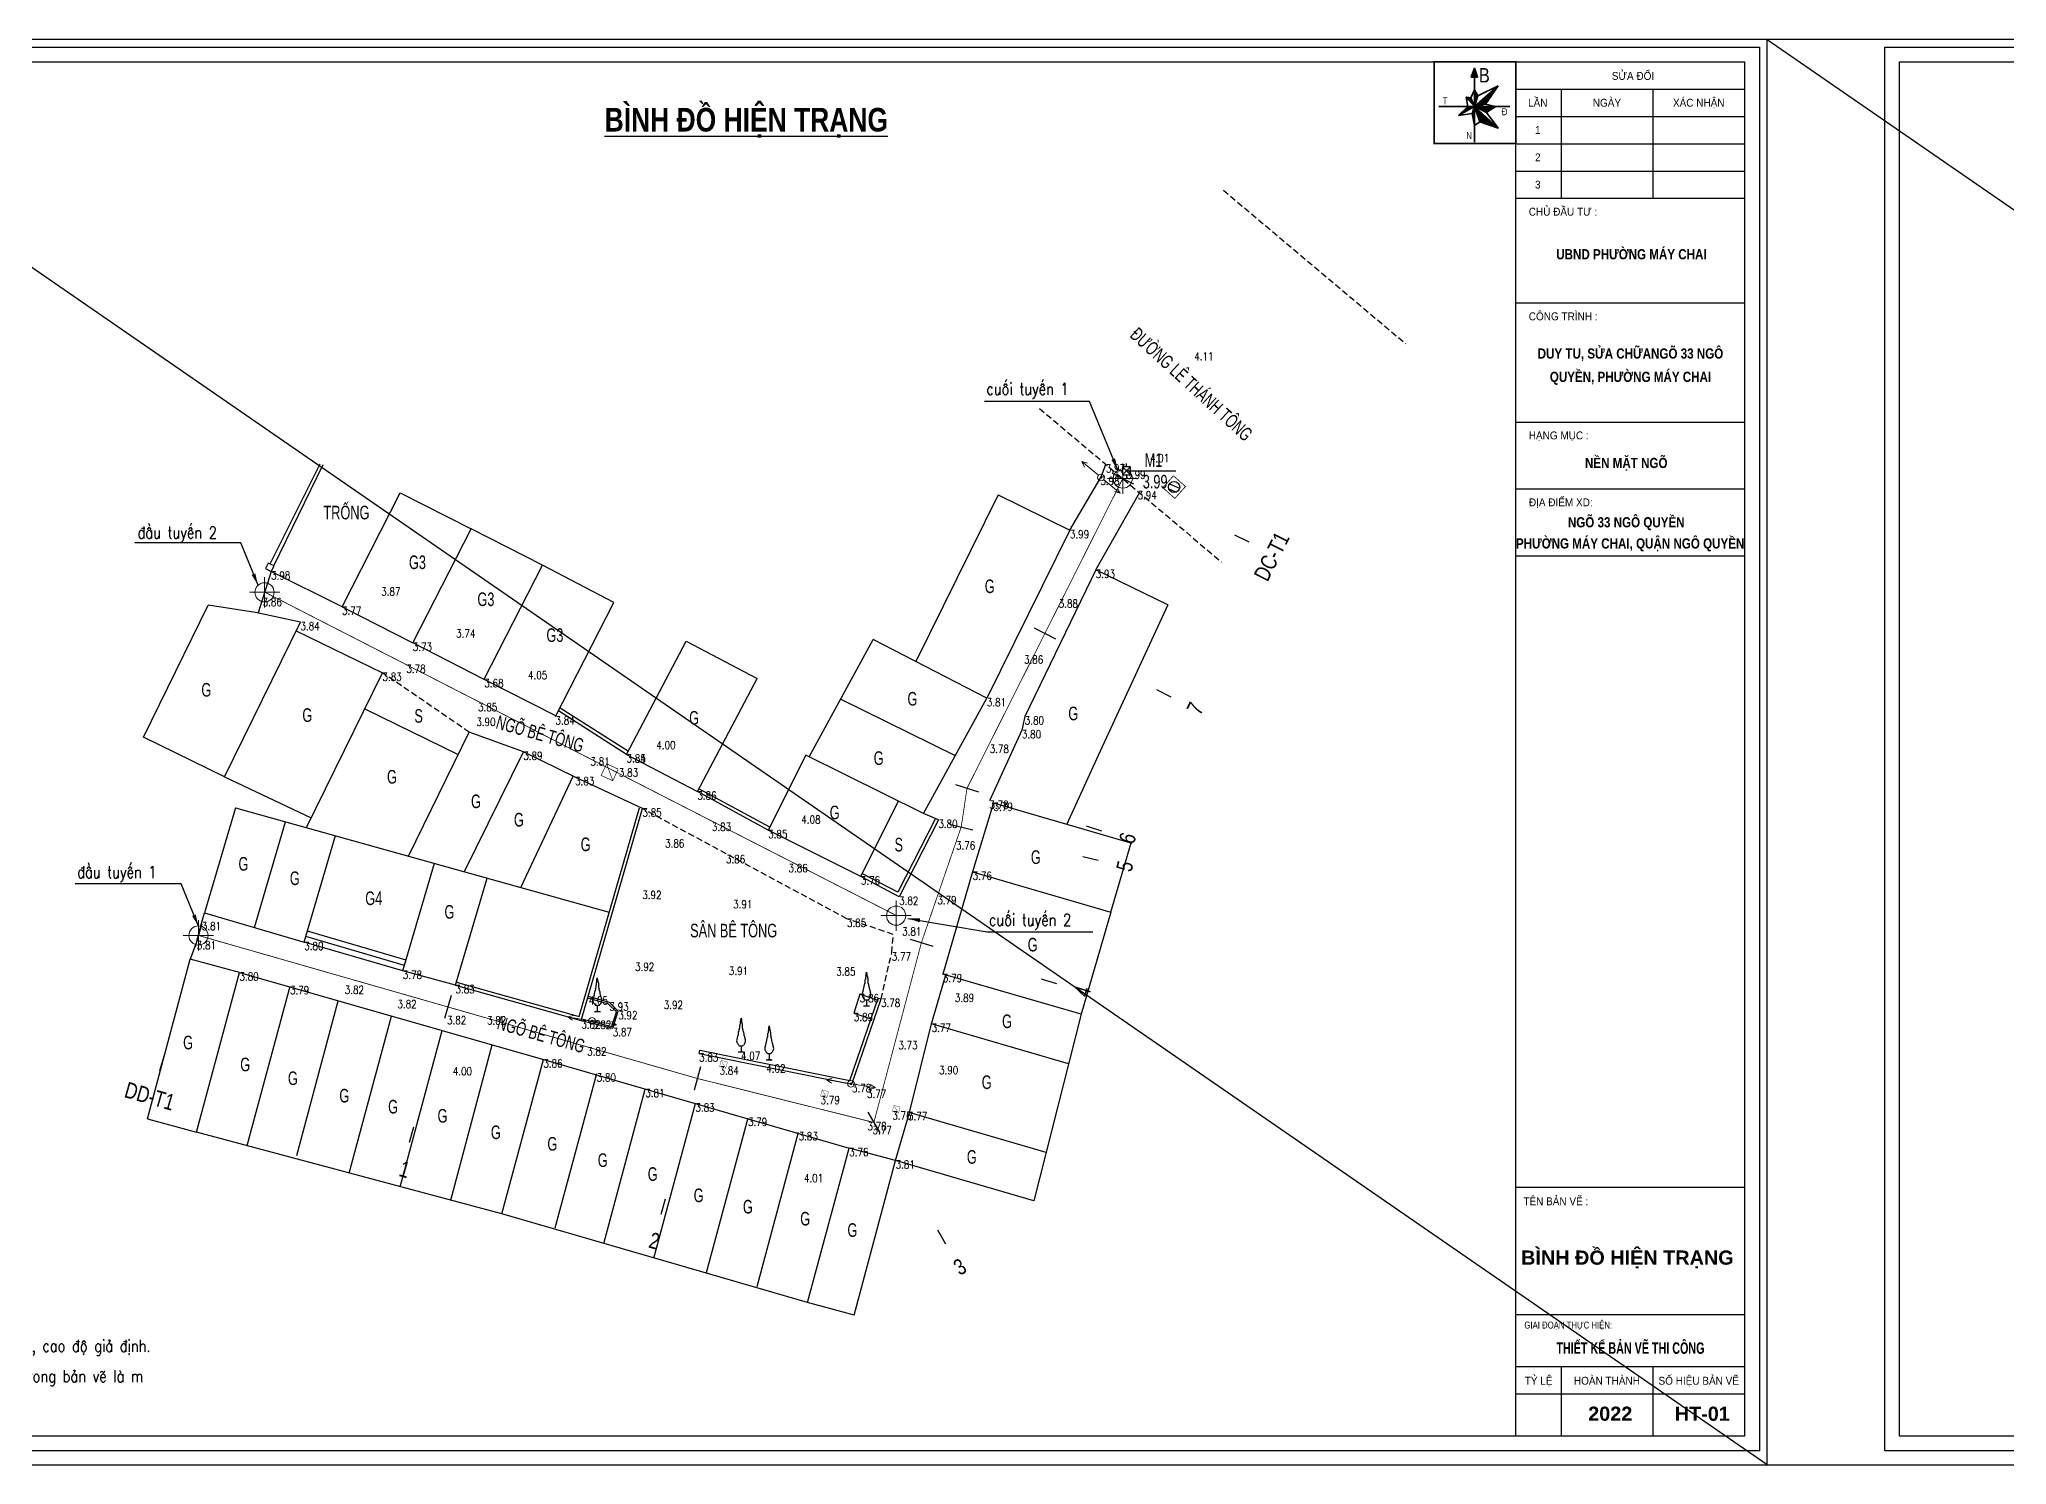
# Model space of a CAD drawing. Header units: millimetres. Extents: x 1823 to 2398, y 1966 to 2177.
# Drawn here: x 1946.1 to 2069, y 1966.5 to 2055.6 of the extents above; entities that cross this region are included whole.
import ezdxf
from ezdxf.enums import TextEntityAlignment as Align

# ---------------------------------------------------------------- set-up
doc = ezdxf.new("R2010")
doc.units = ezdxf.units.MM
doc.linetypes.add('ACAD_ISO10W100', pattern=[18, 12, -3, 0, -3])
doc.linetypes.add('DASHED', pattern=[19.05, 12.7, -6.35])
for name, color, linetype in [('BT7-THAY', 7, 'Continuous'), ('CAY', 3, 'Continuous'), ('chu', 6, 'Continuous'), ('coc', 1, 'Continuous'), ('Coc tren tuyen', 3, 'Continuous'), ('ENTTNTHIETKE1', 2, 'Continuous'), ('GA', 7, 'Continuous'), ('GHICHU', 7, 'Continuous'), ('KHUNGTEN', 5, 'Continuous'), ('NOI', 2, 'Continuous'), ('T.bao', 6, 'Continuous'), ('thep', 2, 'Continuous'), ('Tuyen', 7, 'Continuous'), ('TXT', 5, 'Continuous')]:
    doc.layers.add(name, color=color, linetype=linetype)
for name, color, linetype, lineweight in [('COT Ha The', 1, 'Continuous', 13), ('Khung', 1, 'Continuous', 35), ('Khungbo', 32, 'Continuous', 25), ('LC Dim', 8, 'Continuous', 18), ('LC Khac', 4, 'Continuous', 9), ('LC Net dam 1', 30, 'Continuous', 30), ('LC Text1', 3, 'Continuous', 20), ('LC Text2', 7, 'Continuous', 25)]:
    doc.layers.add(name, color=color, linetype=linetype, lineweight=lineweight)
doc.layers.add('KCS_Plotter', color=11, linetype='Continuous', plot=False)
doc.styles.add('LC 1', font='')
doc.styles.add('LC 3', font='vnsimli.shx', dxfattribs={"width": 0.75})
doc.styles.add('LC3', font='', dxfattribs={"width": 0.8})
doc.styles.get("Standard").update_dxf_attribs({"font": 'RomanS'})
doc.styles.add('style1', font='')
doc.styles.add('T2', font='', dxfattribs={"width": 0.8})
doc.styles.add('Ten duong', font='', dxfattribs={"width": 0.85})
doc.styles.add('THANG2', font='')
doc.styles.add('VnAvantH-B', font='')
doc.styles.get('LC 1').set_extended_font_data('.VnAvantH', bold=True)
doc.styles.get('LC3').set_extended_font_data('.VnArialH', bold=True)
doc.styles.get('style1').set_extended_font_data('.VnAvantH')
doc.styles.get('T2').set_extended_font_data('.VnArialH')
doc.styles.get('Ten duong').set_extended_font_data('.VnBlackH')
doc.styles.get('THANG2').set_extended_font_data('.VnHelvetInsH', bold=True)
doc.styles.get('VnAvantH-B').set_extended_font_data('.VnAvantH', bold=True)
doc.dimstyles.new('ISO-25', dxfattribs={"dimtxt": 2.5, "dimasz": 2.5, "dimexe": 1.25, "dimexo": 0.625, "dimtad": 1, "dimtxsty": 'Standard', "dimcen": 2.5, "dimadec": 0, "dimazin": 2, "dimtfac": 0, "dimtdec": 0, "dimtofl": 0, "dimtmove": 0, "dimatfit": 0, "dimfxl": 1, "dimtzin": 0, "dimarcsym": 0})
pattern_1 = [(45, (1975.752326, 2010.0109746), (-0.001590994, 0.001590994), [])]

# ---------------------------------------------------------------- blocks, each defined once
blk = doc.blocks.new('COTHATHE')
at = {"layer": 'COT Ha The', "linetype": 'Continuous'}
for p, q in [((-2.59, 0), (-2.01, 0.25)), ((-2.59, 0), (-2.01, -0.25)), ((2.59, 0), (2.01, 0.25)), ((2.59, 0), (2.01, -0.25))]:
    blk.add_line(p, q, dxfattribs=at)
at = {"layer": 'COT Ha The'}
for p, q in [((-2.59, 0), (-0.35, 0)), ((-2.59, 0), (-0.35, 0)), ((2.59, 0), (0.35, 0))]:
    blk.add_line(p, q, dxfattribs=at)
blk.add_circle((0, 0), 0.348, dxfattribs=at)
at = {"layer": 'COT Ha The', "linetype": 'Continuous'}
for start, end in [(0, 180), (180, 0)]:
    blk.add_arc((0, 0), 0.075, start, end, dxfattribs=at)
blk = doc.blocks.new('cay')
at = {"layer": 'CAY', "color": 3, "extrusion": (-0.000518657, 0.000768986, 1)}
for p, q in [((-0.2, 0, 0), (0.2, 0, 0)), ((-0.02, 0.76, 0), (-0.02, 0, 0)), ((-0.38, -0.01, 0), (0.36, -0.01, 0))]:
    blk.add_line(p, q, dxfattribs=at)
blk.add_lwpolyline([(-0.06, 3.91), (-0.02, 4.2), (0.02, 3.91, 0.060426), (0.05, 3.76, -0.106971), (0.13, 3.29, 0.106991), (0.2, 2.82)], format="xyb", dxfattribs=at)
for centre, radius, start, end in [((2.45, 1.79), 2.88, 159.0493, 175.3553), ((-1.29, 3.22), 1.12, 339.0493, 3.4768), ((0.96, 3.36), 1.12, 159.0538, 183.4768), ((-0.67, 3.98), 0.619, 339.0538, 352.8855), ((-2.49, 1.79), 2.88, 4.6759, 20.9819), ((-0.04, 1.39), 0.539, 154.1495, 205.8817), ((-1.53, 2.12), 1.12, 334.1495, 355.3553), ((0.91, 1.85), 1.59, 205.8817, 218.192), ((-0.1, 1.06), 0.312, 218.192, 284.9931), ((0.06, 1.06), 0.312, 255.038, 321.8392), ((-0.94, 1.85), 1.59, 321.8392, 334.1495), ((1.5, 2.12), 1.12, 184.6759, 205.8817), ((0, 1.39), 0.539, 334.1495, 25.8817)]:
    blk.add_arc(centre, radius, start, end, dxfattribs=at)
blk = doc.blocks.new('bu lon')
at = {"layer": 'LC Khac', "color": 9}
for p, q in [((0.79, 0), (-0.79, 0)), ((0, -0.79), (0, 0.79))]:
    blk.add_line(p, q, dxfattribs=at)
at = {"layer": 'LC Khac', "color": 7}
blk.add_circle((0, 0), 0.5, dxfattribs=at)
blk = doc.blocks.new('khung vpn')
at = {"layer": 'Defpoints'}
for p, q in [((52556.46, -4195.446), (52498.758, -4195.446)), ((52498.758, -4195.446), (52498.758, -4235.276)), ((52556.46, -4235.276), (52556.46, -4195.446)), ((52498.758, -4235.276), (52556.46, -4235.276))]:
    blk.add_line(p, q, dxfattribs=at)
at = {"layer": 'KHUNGTEN'}
blk.add_lwpolyline([(52556.243, -4234.885), (52502.048, -4234.885), (52502.048, -4195.662), (52556.243, -4195.662)], close=True, dxfattribs=at)
at = {"layer": 'T.bao'}
for p, q in [((52549.443, -4196.835), (52555.832, -4196.835)), ((52550.703, -4196.835), (52550.703, -4199.885)), ((52553.267, -4196.835), (52553.267, -4199.885)), ((52549.443, -4197.598), (52555.832, -4197.598)), ((52549.443, -4198.36), (52555.832, -4198.36)), ((52549.443, -4199.123), (52555.832, -4199.123)), ((52549.443, -4227.516), (52555.832, -4227.516)), ((52549.443, -4232.534), (52555.832, -4232.534)), ((52550.703, -4232.534), (52550.703, -4234.474)), ((52553.267, -4232.534), (52553.267, -4234.474)), ((52549.443, -4233.296), (52555.832, -4233.296))]:
    blk.add_line(p, q, dxfattribs=at)
at = {"layer": 'thep'}
for p, q in [((52549.443, -4199.885), (52555.832, -4199.885)), ((52549.443, -4202.81), (52555.832, -4202.81)), ((52549.443, -4206.138), (52555.832, -4206.138)), ((52549.443, -4208.009), (52555.832, -4208.009)), ((52549.443, -4209.881), (52555.832, -4209.881)), ((52549.443, -4231.083), (52555.832, -4231.083))]:
    blk.add_line(p, q, dxfattribs=at)
for points in [[(52555.832, -4234.474), (52502.459, -4234.474), (52502.459, -4196.073), (52555.832, -4196.073)], [(52555.832, -4196.073), (52555.832, -4234.474), (52549.443, -4234.474), (52549.443, -4196.073)]]:
    blk.add_lwpolyline(points, close=True, dxfattribs=at)
at = {"layer": 'TXT', "linetype": 'Continuous'}
blk.add_line((52555.832, -4196.073), (52555.832, -4234.474), dxfattribs=at)
at = {"layer": 'BT7-THAY', "linetype": 'ByBlock', "style": 'VnAvantH-B'}
for s, height, width, p in [('ubnd ph\xadêng m¸y chai', 0.28512, 0.85, (52552.67, -4201.592)), ('nÒn mÆt ngâ', 0.28512, 0.85, (52552.525, -4207.424)), ('ngâ 33 ng« quyÒn', 0.28512, 0.85, (52552.525, -4209.082)), ('ph\xadêng m¸y chai, quËn ng« quyÒn', 0.28512, 0.85, (52552.634, -4209.673)), ('thiÕt kÕ b¶n vÏ thi c«ng', 0.32076, 0.7, (52552.643, -4232.177))]:
    blk.add_text(s, height=height, dxfattribs=dict(at, width=width)).set_placement(p, align=Align.CENTER)
at = {"layer": 'BT7-THAY', "insert": (52552.643, -4204.081), "char_height": 0.28512, "width": 6.31626, "attachment_point": 2, "line_spacing_factor": 1.372151, "style": 'VnAvantH-B'}
blk.add_mtext('{\\W0.85;duy tu, söa ch÷angâ 33 ng« quyÒn, ph\xadêng m¸y chai}', dxfattribs=at)
at = {"layer": 'TXT', "linetype": 'Continuous', "style": 'T2'}
for s, height, width, p in [('söa ®æi', 0.2218, 0.9, (52552.713, -4196.577)), ('lÇn', 0.2218, 0.9, (52550.054, -4197.326)), ('ngµy', 0.2218, 0.9, (52551.985, -4197.326)), ('x¸c nhËn', 0.2218, 0.9, (52554.55, -4197.326)), ('1', 0.222, 0.9, (52550.054, -4198.089)), ('2', 0.222, 0.9, (52550.054, -4198.851)), ('3', 0.222, 0.9, (52550.054, -4199.614)), ('giai ®o¹n thùc hiÖn:', 0.19408, 0.8, (52550.904, -4231.471)), ('tû lÖ', 0.2218, 0.9, (52550.076, -4233.041)), ('hoµn thµnh', 0.2218, 0.9, (52551.985, -4233.041)), ('sè hiÖu b¶n vÏ', 0.22181, 0.9, (52554.55, -4233.041))]:
    blk.add_text(s, height=height, dxfattribs=dict(at, width=width)).set_placement(p, align=Align.CENTER)
at = {"layer": 'TXT', "linetype": 'Continuous', "style": 'T2', "width": 0.9}
for s, height, p in [('chñ ®Çu t\xad :', 0.22181, (52549.802, -4200.371)), ('c«ng tr×nh :', 0.22181, (52549.802, -4203.296)), ('h¹ng môc :', 0.2218, (52549.802, -4206.623)), ('®Þa ®iÓm xd:', 0.22181, (52549.806, -4208.494)), ('tªn b¶n vÏ :', 0.22181, (52549.651, -4228.026))]:
    blk.add_text(s, height=height, dxfattribs=at).set_placement(p)
blk = doc.blocks.new('TIEUDE1')
at = {"layer": 'LC Text2', "color": 7, "style": 'LC 1'}
blk.add_attdef('TIªU§Ò', text='', height=5, dxfattribs=at).set_placement((0, 0), align=Align.BOTTOM_CENTER)
blk.add_attdef('TL', text='', height=3, dxfattribs=at).set_placement((0, -2), align=Align.TOP_CENTER)
blk = doc.blocks.new('COCTRENTUYEN')
at = {"layer": 'Coc tren tuyen'}
for p, q in [((64.73, 25.05), (65.62, 24.6)), ((59.86, 15.37), (60.76, 14.92)), ((55.47, 6.85), (56.42, 6.55)), ((55.25, 4.94), (56.22, 4.7)), ((52.65, -2.72), (53.61, -3.01)), ((-2.15, -7.51), (-2.43, -8.47)), ((13.43, -11.98), (13.16, -12.94)), ((29.15, -16.49), (28.89, -17.45)), ((46.17, -18.41), (46.68, -19.27))]:
    blk.add_line(p, q, dxfattribs=at)
for points in [[(57.08, 28.89), (58.42, 28.22)], [(52.21, 19.22), (53.55, 18.54)], [(47.3, 9.43), (48.73, 8.98)], [(46.93, 6.96), (48.39, 6.61)], [(0.21, 0.72), (-0.21, -0.72)], [(44.46, -0.23), (45.89, -0.67)], [(15.79, -3.75), (15.38, -5.19)], [(31.37, -8.22), (30.98, -9.67)], [(41.82, -11.04), (42.58, -12.33)]]:
    blk.add_lwpolyline(points, dxfattribs=at)
at = {"layer": 'Tuyen', "color": 1, "linetype": 'ACAD_ISO10W100', "lineweight": 25, "ltscale": 0.1, "const_width": 0.05}
blk.add_lwpolyline([(0, 0), (31.17, -8.94), (42.2, -11.69), (45.17, -0.45), (47.66, 6.79), (48.02, 9.2), (57.75, 28.56)], dxfattribs=at)
at = {"layer": 'Tuyen', "color": 1, "linetype": 'ACAD_ISO10W100', "lineweight": 25, "ltscale": 0.1, "const_width": 0.05, "elevation": -0.01}
blk.add_lwpolyline([(4.14, 21.46), (43.61, 1.24)], dxfattribs=at)
at = {"layer": 'Coc tren tuyen', "char_height": 1, "attachment_point": 1}
for s, insert, width, rotation in [('\\Fviet buddy.shx;\\W0.8000000000;\\T1.0000000000;\\o\\lDC-T1', (65.9, 22.51), 4.1143, 63.3054), ('\\Fviet buddy.shx;\\W0.8000000000;\\T1.0000000000;\\o\\l7', (61.7, 14.15), 1.181, 63.3054), ('\\Fviet buddy.shx;\\W0.8000000000;\\T1.0000000000;\\o\\l6', (57.48, 5.95), 1.1429, 72.4686), ('\\Fviet buddy.shx;\\W0.8000000000;\\T1.0000000000;\\o\\l5', (57.32, 4.16), 1.181, 76.3276), ('\\Fviet buddy.shx;\\W0.8000000000;\\T1.0000000000;\\o\\l4', (54.66, -3.63), 1.219, 73.093), ('\\Fviet buddy.shx;\\W0.8000000000;\\T1.0000000000;\\o\\lDD-T1', (-4.42, -9.13), 4.1143, 343.9949), ('\\Fviet buddy.shx;\\W0.8000000000;\\T1.0000000000;\\o\\l1', (12.74, -14.06), 0.8381, 343.9949), ('\\Fviet buddy.shx;\\W0.8000000000;\\T1.0000000000;\\o\\l2', (28.33, -18.53), 1.181, 345.0093), ('\\Fviet buddy.shx;\\W0.8000000000;\\T1.0000000000;\\o\\l3', (47.06, -20.43), 1.181, 30.5932)]:
    blk.add_mtext(s, dxfattribs=dict(at, insert=insert, width=width, rotation=rotation))

msp = doc.modelspace()

# ---------------------------------------------------------------- hatches: boundary and pattern name
at = {"layer": 'GA'}
h = msp.add_hatch(dxfattribs=at)
h.set_pattern_fill('ANSI31', color=5, scale=2.5, angle=292.3038, style=0)
h.set_pattern_definition([(337.303808, (-742.46108, 1986.73547), (0.12057648, 0.288301167), [])])
h.paths.add_polyline_path([(2017.26, 2027.36, 1), (2016.74, 2027.83, 1)])
at = {"layer": 'Khung'}
h = msp.add_hatch(dxfattribs=at)
h.set_pattern_fill('ANSI31', color=150, scale=0.018, style=0)
h.set_pattern_definition(pattern_1)
h.paths.add_polyline_path([(2035.76, 2053.78), (2035.57, 2053.23), (2035.76, 2053.23), (2035.95, 2053.23)])
h = msp.add_hatch(dxfattribs=at)
h.set_pattern_fill('ANSI31', color=150, scale=0.018, style=0)
h.set_pattern_definition(pattern_1)
h.paths.add_polyline_path([(2035.54, 2051.93), (2035.24, 2051.98), (2035.76, 2051.38)])
h = msp.add_hatch(dxfattribs=at)
h.set_pattern_fill('ANSI31', color=150, scale=0.018, style=0)
h.set_pattern_definition(pattern_1)
h.paths.add_polyline_path([(2037.25, 2052.67), (2035.76, 2051.38), (2035.76, 2051.38), (2036.46, 2051.53)])
h = msp.add_hatch(dxfattribs=at)
h.set_pattern_fill('ANSI31', color=150, scale=0.018, style=0)
h.set_pattern_definition(pattern_1)
h.paths.add_polyline_path([(2035.97, 2052.05), (2035.76, 2052.43), (2035.76, 2052.43), (2035.76, 2051.38)])
h = msp.add_hatch(dxfattribs=at)
h.set_pattern_fill('ANSI31', color=150, scale=0.018, style=0)
h.set_pattern_definition(pattern_1)
h.paths.add_polyline_path([(2035.76, 2051.38), (2035.35, 2051.38), (2034.77, 2050.83)])
h = msp.add_hatch(dxfattribs=at)
h.set_pattern_fill('ANSI31', color=150, scale=0.018, style=0)
h.set_pattern_definition(pattern_1)
h.paths.add_polyline_path([(2035.76, 2051.38), (2035.62, 2050.96), (2035.76, 2050.2), (2035.76, 2050.2)])
h = msp.add_hatch(dxfattribs=at)
h.set_pattern_fill('ANSI31', color=150, scale=0.018, style=0)
h.set_pattern_definition(pattern_1)
h.paths.add_polyline_path([(2037.09, 2051.38), (2037.08, 2051.38), (2035.76, 2051.38), (2036.51, 2051.02)])
h = msp.add_hatch(dxfattribs=at)
h.set_pattern_fill('ANSI31', color=150, scale=0.018, style=0)
h.set_pattern_definition(pattern_1)
h.paths.add_polyline_path([(2037.25, 2050.03), (2035.76, 2051.38), (2036.1, 2050.42)])

# ---------------------------------------------------------------- linework, layer by layer
at = {"layer": 'coc', "elevation": 3.99}
for points in [[(2013.77, 2028.62), (2013.57, 2028.62)], [(2013.77, 2028.87), (2014.27, 2028.37)], [(2013.77, 2028.37), (2014.27, 2028.87)], [(2014.02, 2028.87), (2014.02, 2029.07)], [(2014.02, 2028.37), (2014.02, 2028.17)], [(2014.27, 2028.62), (2017.1, 2028.62)]]:
    msp.add_lwpolyline(points, dxfattribs=at)
msp.add_lwpolyline([(2013.77, 2028.37), (2014.27, 2028.37), (2014.27, 2028.87), (2013.77, 2028.87)], close=True, dxfattribs=at)
at = {"layer": 'GA', "color": 5, "const_width": 0.05, "elevation": 4.01}
msp.add_lwpolyline([(2016.3, 2027.56), (2017.04, 2026.89), (2017.71, 2027.63), (2016.96, 2028.3)], close=True, dxfattribs=at)
at = {"layer": 'GA', "color": 5}
msp.add_circle((2017, 2027.6, 4.01), 0.35, dxfattribs=at)
at = {"layer": 'KCS_Plotter'}
for p, q in [((1924.98, 2055.59), (2054.05, 1966.49)), ((2054.05, 2055.58, -2.06), (2183.11, 1966.49, -2.06))]:
    msp.add_line(p, q, dxfattribs=at)
at = {"layer": 'Khung', "color": 0}
for p, q in [((2035.35, 2051.38, -2.06), (2035.24, 2051.98, -2.06)), ((2035.24, 2051.98, -2.06), (2035.54, 2051.93, -2.06)), ((2035.54, 2051.93, -2.06), (2035.76, 2052.43, -2.06)), ((2035.76, 2051.38, -2.06), (2037.25, 2052.67, -2.06)), ((2035.76, 2052.43, -2.06), (2035.97, 2052.05, -2.06)), ((2035.97, 2052.05, -2.06), (2037.25, 2052.67, -2.06)), ((2037.25, 2052.67, -2.06), (2036.46, 2051.53, -2.06)), ((2034.77, 2050.83, -2.06), (2035.35, 2051.38, -2.06)), ((2035.62, 2050.96, -2.06), (2034.77, 2050.83, -2.06)), ((2035.76, 2050.2, -2.06), (2035.62, 2050.96, -2.06)), ((2036.1, 2050.42, -2.06), (2035.76, 2050.2, -2.06)), ((2037.25, 2050.03, -2.06), (2036.1, 2050.42, -2.06)), ((2036.46, 2051.53, -2.06), (2037.08, 2051.38, -2.06)), ((2037.09, 2051.38, -2.06), (2036.51, 2051.02, -2.06)), ((2036.51, 2051.02, -2.06), (2037.25, 2050.03, -2.06)), ((2037.08, 2051.38, -2.06), (2037.09, 2051.38, -2.06))]:
    msp.add_line(p, q, dxfattribs=at)
at = {"layer": 'Khung', "color": 0, "elevation": -2.06}
for points in [[(2035.76, 2053.78), (2035.57, 2053.23), (2035.95, 2053.23)], [(2035.57, 2053.23), (2035.76, 2053.78), (2035.95, 2053.23), (2035.76, 2053.23)]]:
    msp.add_lwpolyline(points, close=True, dxfattribs=at)
for points in [[(2035.76, 2053.23), (2035.76, 2049.16)], [(2035.24, 2051.98), (2035.76, 2051.38)], [(2035.54, 2051.93), (2035.76, 2051.38)], [(2035.97, 2052.05), (2035.76, 2051.38)], [(2033.55, 2051.38), (2037.98, 2051.38)], [(2034.77, 2050.83), (2035.76, 2051.38)], [(2035.62, 2050.96), (2035.76, 2051.38)], [(2036.46, 2051.53), (2035.76, 2051.38)], [(2036.1, 2050.42), (2035.76, 2051.38)], [(2037.25, 2050.03), (2035.76, 2051.38)], [(2036.51, 2051.02), (2035.76, 2051.38)]]:
    msp.add_lwpolyline(points, dxfattribs=at)
at = {"layer": 'Khungbo', "color": 0, "lineweight": 50, "const_width": 0.103, "elevation": -2.06}
msp.add_lwpolyline([(2033.25, 2049.08), (2038.35, 2049.08), (2038.35, 2054.18), (2033.25, 2054.18)], close=True, dxfattribs=at)
at = {"layer": 'NOI', "color": 3, "linetype": 'DASHED', "ltscale": 0.03}
for points, elevation in [([(2020.09, 2046.15), (2031.47, 2036.55)], 3.97), ([(2008.59, 2032.51), (2019.97, 2022.91)], 3.97), ([(1972.96, 2012.27), (1967.54, 2015.99)], 3.78), ([(1998.69, 1995.6), (1999.36, 1998.5), (1999.45, 1999.63), (1996.56, 2000.61), (1983.78, 2007.5)], 3.78)]:
    msp.add_lwpolyline(points, dxfattribs=dict(at, elevation=elevation))
at = {"layer": 'NOI'}
for points, elevation in [([(1960.52, 2022.8), (1963.64, 2029.05)], 3.98), ([(1960.75, 2022.68), (1963.83, 2029)], 3.98), ([(2010.49, 2024.9), (2012.43, 2028.2), (2012.74, 2029.01)], 3.98), ([(1965.01, 2020.12), (1968.65, 2027.24)], 3.77), ([(1968.65, 2027.24), (1973.07, 2024.98)], 3.77), ([(2006.01, 2027.11), (2000.86, 2016.69)], 3.98), ([(2006.01, 2027.11), (2010.49, 2024.9)], 3.98), ([(2012.1, 2022.42), (2014.84, 2027.24)], 3.93), ([(1969.43, 2017.86), (1973.07, 2024.98)], 3.73), ([(1981.99, 2020.38), (1977.54, 2022.72), (1973.07, 2024.98)], 3.84), ([(2010.49, 2024.9), (2005.3, 2014.4)], 3.98), ([(1960.58, 2022.32), (1959.77, 2019.73)], 3.98), ([(1965.01, 2020.12), (1960.58, 2022.32)], 3.77), ([(1973.9, 2015.59), (1977.54, 2022.72)], 3.68), ([(2012.1, 2022.42), (2007.67, 2013.26), (2007.49, 2012.4), (2005.46, 2007.99)], 3.93), ([(2016.6, 2020.24), (2012.1, 2022.42)], 3.93), ([(1952.6, 2011.97), (1956.64, 2020.21)], 3.97), ([(1962.41, 2019.16), (1959.61, 2019.76), (1956.64, 2020.21)], 3.84), ([(1965.01, 2020.12), (1969.43, 2017.86)], 3.77), ([(1978.35, 2013.26), (1981.99, 2020.38)], 3.84), ([(2016.6, 2020.24), (2012.26, 2010.82), (2012.26, 2010.82), (2010.29, 2006.53)], 3.93), ([(1957.66, 2009.49), (1962.41, 2019.16)], 3.95), ([(1962.15, 2018.62), (1967.54, 2015.99)], 3.84), ([(1978.36, 2013.29), (1973.89, 2015.57), (1969.43, 2017.86)], 3.84), ([(1982.79, 2010.88), (1986.52, 2017.97)], 3.85), ([(1986.52, 2017.96), (1990.94, 2015.64)], 3.84), ([(1994.19, 2010.74), (1998.19, 2018.06)], 3.79), ([(2005.3, 2014.4), (1998.19, 2018.06)], 3.81), ([(1962.79, 2006.31), (1967.54, 2015.99)], 3.95), ([(1987.21, 2008.56), (1990.94, 2015.64)], 3.84), ([(1966.44, 2013.74), (1972.27, 2010.88)], 3.83), ([(1982.79, 2010.89), (1978.53, 2013.61)], 3.84), ([(1982.9, 2011.06), (1978.64, 2013.77)], 3.84), ([(2003.33, 2010.8), (1996.15, 2014.35)], 3.81), ([(2001.35, 2007.19), (2005.3, 2014.4)], 3.79), ([(1969.16, 2004.53), (1972.96, 2012.27)], 3.9), ([(1976.34, 2011.05), (1972.96, 2012.27)], 3.78), ([(1957.66, 2009.49), (1952.6, 2011.97)], 3.95), ([(1972.66, 2003.56), (1976.34, 2011.05)], 3.78), ([(1979.57, 2009.47), (1976.34, 2011.05)], 3.78), ([(1982.79, 2010.89), (1987.21, 2008.56)], 3.84), ([(1993.98, 2010.84), (1991.64, 2006.15)], 3.76), ([(2001.35, 2007.19), (1993.98, 2010.84)], 3.81), ([(1957.66, 2009.49), (1963.09, 2006.93)], 3.95), ([(1976.19, 2002.57), (1979.45, 2009.52)], 3.78), ([(1983.78, 2007.5), (1979.57, 2009.47)], 3.78), ([(1991.64, 2006.15), (1987.21, 2008.56)], 3.76), ([(1991.73, 2006.33), (1987.31, 2008.73)], 3.76), ([(1958.35, 2007.55), (1956.42, 2000.99)], 3.81), ([(1958.35, 2007.55), (1981.71, 2001.03)], 3.81), ([(1979.83, 1994.51), (1983.59, 2007.55)], 3.82), ([(1979.96, 1994.26), (1983.78, 2007.5)], 3.82), ([(1997.43, 2003.26), (1999.77, 2007.98)], 3.76), ([(2005.72, 2007.86), (2004.41, 2003.55)], 3.78), ([(2005.72, 2007.86), (2014.36, 2005.34)], 3.78), ([(1959.54, 2000.07), (1961.47, 2006.68)], 3.81), ([(1997.43, 2003.26), (1991.64, 2006.15)], 3.76), ([(2002.27, 2006.79), (1999.82, 2001.99), (1997.43, 2003.26)], 3.79), ([(2002.09, 2006.88), (1999.73, 2002.27), (1997.53, 2003.43)], 3.79), ([(2002.27, 2006.79), (2001.35, 2007.19)], 3.79), ([(1962.65, 1999.16), (1964.6, 2005.81)], 3.8), ([(2013.05, 2001.03), (2014.31, 2005.35)], 3.76), ([(1968.81, 1997.36), (1970.78, 2004.08)], 3.78), ([(1972.1, 1996.46), (1974.07, 2003.16)], 3.83), ([(2004.41, 2003.55), (2002.55, 1997.16)], 3.76), ([(2004.41, 2003.55), (2013.05, 2001.03)], 3.76), ([(1955.94, 1999.21), (1956.25, 2000.41), (1956.42, 2000.99)], 3.81), ([(1956.42, 2000.99), (1962.65, 1999.16)], 3.81), ([(2013.05, 2001.03), (2011.19, 1994.65)], 3.76), ([(1955.94, 1999.21), (1955.52, 1998.09)], 3.81), ([(1968.81, 1997.36), (1962.65, 1999.16)], 3.78), ([(1968.91, 1997.69), (1962.75, 1999.5)], 3.78), ([(1969.01, 1998.03), (1962.85, 1999.83)], 3.78), ([(1952.85, 1988.11), (1955.52, 1998.09)], 3.91), ([(1958.6, 1997.25), (1955.52, 1998.09)], 3.8), ([(1955.92, 1987.28), (1958.6, 1997.25)], 3.91), ([(1958.6, 1997.25), (1977.59, 1991.82)], 3.8), ([(1959.08, 1986.43), (1961.76, 1996.4)], 3.9), ([(1972.1, 1996.46), (1968.81, 1997.36)], 3.83), ([(1972.1, 1996.46), (1979.96, 1994.26)], 3.83), ([(1972.16, 1996.65), (1979.83, 1994.51)], 3.83), ([(1999.6, 1985.5), (2000.47, 1988.5), (2001.85, 1994.04), (2002.74, 1997.11)], 3.81), ([(2011.19, 1994.65), (2002.55, 1997.16)], 3.76), ([(1962.18, 1985.82), (1964.77, 1995.48)], 3.91), ([(1979.96, 1994.26), (1981.92, 1993.77), (1982.27, 1994.83), (1981.72, 1995.37), (1980.38, 1995.75)], 3.82), ([(1979.99, 1994.36), (1981.86, 1993.88), (1982.16, 1994.8), (1981.66, 1995.28), (1980.36, 1995.65)], 3.82), ([(1987.32, 1992.19), (1996.87, 1990.27), (1998.69, 1995.6)], 3.83), ([(1987.36, 1992.39), (1996.74, 1990.5), (1998.5, 1995.66)], 3.83), ([(1998.45, 1995.52), (1997.36, 1995.9), (1996.99, 1994.72), (1998.05, 1994.35)], 3.83), ([(1998.5, 1995.66), (1998.69, 1995.6)], 3.83), ([(1965.46, 1984.72), (1968.09, 1994.53)], 3.91), ([(2010.4, 1991.55), (2001.85, 1994.04)], 3.77), ([(2011.19, 1994.65), (2008.24, 1982.98)], 3.76), ([(1968.65, 1983.86), (1971.27, 1993.62)], 3.91), ([(1971.8, 1983.02), (1974.4, 1992.73)], 3.91), ([(1974.99, 1982.16), (1977.59, 1991.82)], 3.91), ([(1977.59, 1991.82), (1996.7, 1986.28)], 3.86), ([(1987.32, 1992.19), (1987.36, 1992.39)], 3.83), ([(1978.32, 1981.29), (1980.92, 1990.94)], 3.85), ([(1981.37, 1980.31), (1983.96, 1989.97)], 3.86), ([(1984.5, 1979.4), (1987.09, 1989.06)], 3.88), ([(1952.85, 1988.11), (1955.92, 1987.28)], 3.91), ([(1987.79, 1978.5), (1990.38, 1988.16)], 3.84), ([(2009.01, 1986.01), (2000.37, 1988.53)], 3.77), ([(1974.99, 1982.16), (1955.92, 1987.28)], 3.81), ([(1990.95, 1977.62), (1993.54, 1987.27)], 3.88), ([(1994.1, 1976.62), (1996.7, 1986.28)], 3.81), ([(1999.6, 1985.5), (1996.7, 1986.28)], 3.81), ([(1997, 1975.84), (1999.6, 1985.5)], 3.81), ([(2008.24, 1982.98), (1999.6, 1985.5)], 3.81), ([(1994.1, 1976.62), (1974.99, 1982.16)], 3.81), ([(1997, 1975.84), (1994.1, 1976.62)], 3.81)]:
    msp.add_lwpolyline(points, dxfattribs=dict(at, elevation=elevation))
at = {"layer": 'NOI', "elevation": 3.98}
msp.add_lwpolyline([(1960.22, 2022.5), (1960.58, 2022.32), (1960.76, 2022.67), (1960.4, 2022.85)], close=True, dxfattribs=at)
at = {"layer": 'NOI', "color": 5}
for points, const_width, elevation in [([(1981.2, 2009.57), (1981.93, 2009.24), (1982.26, 2009.97), (1981.54, 2010.3)], 0.04, 0.77), ([(1988.6, 1991.37), (1988.98, 1991.27), (1989.09, 1991.66), (1988.7, 1991.76)], 0.02, 3.84), ([(1994.91, 1989.53), (1995.3, 1989.43), (1995.4, 1989.81), (1995.01, 1989.92)], 0.02, 3.79), ([(1999.39, 1988.56), (1999.78, 1988.46), (1999.88, 1988.85), (1999.49, 1988.95)], 0.02, 3.76)]:
    msp.add_lwpolyline(points, close=True, dxfattribs=dict(at, const_width=const_width, elevation=elevation))
for points, const_width, elevation in [([(1981.54, 2010.3), (1981.93, 2009.24)], 0.04, 0.77), ([(1988.7, 1991.76), (1988.98, 1991.27)], 0.02, 3.84), ([(1995.01, 1989.92), (1995.3, 1989.43)], 0.02, 3.79), ([(1999.49, 1988.95), (1999.78, 1988.46)], 0.02, 3.76)]:
    msp.add_lwpolyline(points, dxfattribs=dict(at, const_width=const_width, elevation=elevation))

# ---------------------------------------------------------------- block references
at = {"layer": 'CAY', "xscale": 0.5, "yscale": 0.5, "zscale": 0.5}
for p in [(1980.97, 1994.82, 0), (1997.79, 1995.17, 0), (1989.95, 1992.29, 4.06), (1991.71, 1991.81, 0)]:
    msp.add_blockref('cay', p, dxfattribs=at)
at = {"layer": 'COT Ha The'}
for p, xscale, yscale, zscale, rotation in [((2012.43, 2028.2, 3.98), 0.5999999999767177, 0.5999999999767177, 0.5999999999767177, 320.492813211014), ((1980.63, 1994.23, 3.82), 0.599999999976744, 0.599999999976744, 0.599999999976744, 350.7589980472952), ((1996.81, 1990.3, 3.78), 0.599999999976744, 0.599999999976744, 0.599999999976744, 350.7589980472952)]:
    msp.add_blockref('COTHATHE', p, dxfattribs=dict(at, xscale=xscale, yscale=yscale, zscale=zscale, rotation=rotation))
at = {"layer": 'ENTTNTHIETKE1', "color": 6, "xscale": 2.236837341266501, "yscale": 2.236837341266501, "zscale": 2.236837341266501}
for p in [(-115506.2, 11440.11, -2.06), (-115377.14, 11440.11, -4.12)]:
    msp.add_blockref('khung vpn', p, dxfattribs=at)
at = {"layer": 'LC Khac', "xscale": 1.200000024864069, "yscale": 1.200000024864069, "zscale": 1.200000024864069}
for p in [(2013.79, 2028.13, 3.98), (1960.17, 2021.02, 3.98), (1999.63, 2000.81, 3.78), (1956.04, 1999.57, 3.98)]:
    msp.add_blockref('bu lon', p, dxfattribs=at)
at = {"layer": 'LC Net dam 1'}
msp.add_blockref('COCTRENTUYEN', (1956.04, 1999.57, 3.98), dxfattribs=at)
at = {"layer": 'LC Text2'}
ref = msp.add_blockref('TIEUDE1', (1990.27, 2049.38, 0), dxfattribs=dict(at, xscale=0.3000093024588386, yscale=0.3000093024588386, zscale=0.3000093024588386, rotation=359.999216292062))
ref.add_attrib('TIªU§Ò', '%%Ub×nh ®å hiÖn tr¹ng', dxfattribs={"color": 7, "height": 1.4774, "rotation": 359.9992, "style": 'LC3', "width": 0.8}).set_placement((1990.27, 2049.38, 0), align=Align.BOTTOM_CENTER)

# ---------------------------------------------------------------- texts
at = {"width": 0.8}
for s, p in [('4.11', (2018.26, 2036.02, 4.11)), ('4.01', (2015.49, 2029.66, 4.01)), ('3.98', (2012.39, 2028.23, 3.98)), ('3.97', (2012.74, 2029.01, 3.97)), ('3.99', (2014.02, 2028.62, 3.99)), ('3.94', (2014.72, 2027.34, 3.94)), ('3.99', (2010.49, 2024.9, 3.98)), ('3.98', (1960.58, 2022.32, 3.98)), ('3.93', (2012.1, 2022.42, 3.93)), ('3.87', (1967.46, 2021.31, 3.77)), ('3.86', (1960.05, 2020.66, 3.86)), ('3.77', (1965.01, 2020.12, 3.77)), ('3.88', (2009.79, 2020.56, 3.88)), ('3.84', (1962.41, 2019.16, 3.84)), ('3.74', (1972.14, 2018.7)), ('3.73', (1969.43, 2017.86, 3.73)), ('3.83', (1967.54, 2015.99, 3.83)), ('3.78', (1969.03, 2016.49, 3.78)), ('4.05', (1976.63, 2016.09)), ('3.86', (2007.62, 2017.06, 3.88)), ('3.68', (1973.9, 2015.59, 3.68)), ('3.85', (1973.51, 2014.09, 3.85)), ('3.81', (2005.3, 2014.4, 3.81)), ('3.90', (1973.4, 2013.17, 3.9)), ('3.84', (1978.35, 2013.26, 3.84)), ('3.80', (2007.49, 2012.4, 3.8)), ('3.80', (2007.67, 2013.26, 3.8)), ('3.89', (1976.34, 2011.05, 3.89)), ('4.00', (1984.65, 2011.72, 3.84)), ('3.78', (2005.48, 2011.48, 3.77)), ('3.81', (1980.53, 2010.69, 3.81)), ('3.83', (1982.31, 2010, 3.83)), ('3.85', (1982.79, 2010.88, 3.85)), ('3.84', (1982.79, 2010.89, 3.84)), ('3.83', (1979.57, 2009.47, 3.83)), ('3.86', (1987.21, 2008.56, 3.85)), ('3.85', (1983.78, 2007.5, 3.85)), ('3.78', (2005.46, 2007.99, 3.78)), ('3.79', (2005.72, 2007.86, 3.79)), ('3.83', (1988.12, 2006.6, 3.83)), ('3.85', (1991.64, 2006.15, 3.85)), ('4.08', (1993.71, 2007.06, 3.85)), ('3.80', (2002.27, 2006.79, 3.79)), ('3.86', (1985.2, 2005.57, 3.86)), ('3.76', (2003.37, 2005.44, 3.76)), ('3.86', (1989, 2004.59, 3.86)), ('3.86', (1992.91, 2004.03, 3.86)), ('3.76', (1997.43, 2003.26, 3.76)), ('3.76', (2004.41, 2003.55, 3.76)), ('3.92', (1983.77, 2002.35, 3.92)), ('3.91', (1989.45, 2001.77, 3.9)), ('3.82', (1999.82, 2001.99, 3.82)), ('3.79', (2002.21, 2002.03, 3.79)), ('3.81', (1956.25, 2000.41, 3.81)), ('3.85', (1996.56, 2000.61, 3.85)), ('3.81', (2000.01, 2000.07, 3.81)), ('3.81', (1955.94, 1999.21, 3.81)), ('3.80', (1962.65, 1999.16, 3.8)), ('3.92', (1983.32, 1997.86, 3.92)), ('3.91', (1989.18, 1997.6, 3.9)), ('3.85', (1995.89, 1997.56, 3.85)), ('3.77', (1999.36, 1998.5, 3.77)), ('3.80', (1958.6, 1997.25, 3.8)), ('3.79', (1961.76, 1996.4, 3.79)), ('3.82', (1965.18, 1996.42, 3.82)), ('3.78', (1968.81, 1997.36, 3.78)), ('3.83', (1972.1, 1996.46, 3.83)), ('3.79', (2002.55, 1997.16, 3.79)), ('3.82', (1968.47, 1995.53, 3.82)), ('4.05', (1980.43, 1995.76, 4.05)), ('3.93', (1981.72, 1995.37, 3.93)), ('3.92', (1985.11, 1995.48, 3.92)), ('3.86', (1997.36, 1995.9, 3.86)), ('3.78', (1998.69, 1995.6, 3.78)), ('3.89', (2003.3, 1995.92, 3.79)), ('3.82', (1971.57, 1994.52, 3.82)), ('3.82', (1974.07, 1994.51, 3.82)), ('3.82', (1979.96, 1994.26, 3.82)), ('3.82', (1980.63, 1994.23, 3.82)), ('3.92', (1982.27, 1994.83, 3.92)), ('3.89', (1996.99, 1994.72, 3.89)), ('3.77', (2001.85, 1994.04, 3.77)), ('3.82', (1980.33, 1992.57, 3.82)), ('3.87', (1981.92, 1993.77, 3.87)), ('3.73', (1999.77, 1992.96, 3.73)), ('4.00', (1971.93, 1991.33)), ('3.86', (1977.59, 1991.82, 3.86)), ('3.83', (1987.32, 1992.19, 3.83)), ('3.84', (1988.6, 1991.37, 3.84)), ('4.07', (1989.94, 1992.29, 4.07)), ('4.02', (1991.52, 1991.51, 4.02)), ('3.90', (2002.31, 1991.4, 3.77)), ('3.80', (1980.92, 1990.94, 3.8)), ('3.78', (1996.87, 1990.27, 3.78)), ('3.81', (1983.96, 1989.97, 3.81)), ('3.83', (1987.09, 1989.06, 3.83)), ('3.79', (1994.91, 1989.53, 3.79)), ('3.77', (1997.81, 1989.92, 3.77)), ('3.79', (1990.38, 1988.16, 3.79)), ('3.78', (1997.84, 1987.89, 3.78)), ('3.77', (1998.16, 1987.65, 3.77)), ('3.76', (1999.39, 1988.56, 3.76)), ('3.77', (2000.37, 1988.53, 3.77)), ('3.83', (1993.54, 1987.27, 3.83)), ('3.76', (1996.7, 1986.28, 3.76)), ('3.81', (1999.6, 1985.5, 3.81)), ('4.01', (1993.87, 1984.65, 3.83))]:
    msp.add_text(s, height=0.5, dxfattribs=at).set_placement(p, align=Align.TOP_LEFT)
at = {"layer": 'chu', "color": 6, "style": 'style1', "width": 0.7}
for s, rotation, p in [('®\xadêng lª th¸nh t«ng', 317.5347, (2014.18, 2037.02)), ('ngâ bª t«ng', 344.2245, (1974.57, 2012.53)), ('ngâ bª t«ng', 344.2245, (1974.64, 1993.73))]:
    msp.add_text(s, height=0.85, rotation=rotation, dxfattribs=at).set_placement(p)
for s, p in [('trèng', (1963.85, 2025.58)), ('g3', (1969.19, 2022.47)), ('g3', (1973.47, 2020.16)), ('g', (2005.17, 2020.97)), ('g3', (1977.78, 2017.92)), ('g', (1956.22, 2014.5)), ('g', (2000.34, 2013.94)), ('g', (1962.53, 2012.92)), ('s', (1969.53, 2012.87)), ('g', (1986.7, 2012.75)), ('g', (2010.39, 2013.02)), ('g', (1998.23, 2010.23)), ('g', (1967.82, 2009.06)), ('g', (1973.07, 2007.53)), ('g', (1995.48, 2006.83)), ('g', (1975.75, 2006.38)), ('g', (1979.92, 2004.84)), ('s', (1999.53, 2004.82)), ('g', (2008.05, 2004.04)), ('g', (1958.54, 2003.62)), ('g', (1961.75, 2002.72)), ('g4', (1966.46, 2001.47)), ('g', (1971.41, 2000.62)), ('s©n bª t«ng', (1986.76, 1999.45)), ('g', (2007.85, 1998.57)), ('g', (2006.25, 1993.78)), ('g', (1955.08, 1992.45)), ('g', (1958.65, 1991.08)), ('g', (1961.63, 1990.22)), ('g', (2004.98, 1989.97)), ('g', (1964.84, 1989.13)), ('g', (1967.89, 1988.44)), ('g', (1970.98, 1987.87)), ('g', (1974.31, 1986.84)), ('g', (1977.84, 1986.12)), ('g', (1980.99, 1985.1)), ('g', (2004.05, 1985.3)), ('g', (1984.11, 1984.23)), ('g', (1986.98, 1982.9)), ('g', (1990.06, 1982.19)), ('g', (1993.64, 1981.44)), ('g', (1996.59, 1980.73))]:
    msp.add_text(s, height=0.85, dxfattribs=at).set_placement(p)
at = {"layer": 'coc', "style": 'style1', "width": 0.7}
for s, p in [('m1', (2015.16, 2028.86, 3.99)), ('3.99', (2015.04, 2027.51, 3.99))]:
    msp.add_text(s, height=0.85, dxfattribs=at).set_placement(p)
at = {"layer": 'GHICHU', "color": 0, "style": 'THANG2'}
for s, height, p in [('b×nh ®å hiÖn tr¹ng', 0.8868, (2045.32, 1978.99, -2.06)), ('2022', 0.887, (2044.25, 1969.23, -2.06)), ('ht-01', 0.887, (2050, 1969.23, -2.06))]:
    msp.add_text(s, height=height, rotation=359.9992, dxfattribs=at).set_placement(p, align=Align.CENTER)
at = {"layer": 'Khung', "color": 0, "style": 'Ten duong', "width": 0.85}
for s, height, p in [('B', 0.9, (2036.04, 2052.89, -2.06)), ('t', 0.438, (2033.78, 2051.52, -2.06)), ('®', 0.438, (2037.47, 2050.84, -2.06)), ('n', 0.438, (2035.25, 2049.36, -2.06))]:
    msp.add_text(s, height=height, dxfattribs=at).set_placement(p)
at = {"layer": 'LC Text1', "color": 3, "style": 'LC 3', "width": 0.8}
for s, p in [('cuèi tuyÕn 1', (2005.27, 2033.36)), ('®Çu tuyÕn 2', (1952.23, 2024.38, -5.98)), ('®Çu tuyÕn 1', (1948.46, 2003.16, -1.99)), ('cuèi tuyÕn 2', (2005.43, 2000.17, -1.99))]:
    msp.add_text(s, height=0.75, dxfattribs=at).set_placement(p)
for s, p in [('- hÖ täa ®é, cao ®é gi¶ ®Þnh.', (1940.5, 1973.54)), ('®¬n vÞ ghi trong b¶n vÏ lµ m', (1940.53, 1971.65))]:
    msp.add_text(s, height=0.75, rotation=359.9992, dxfattribs=at).set_placement(p)

# ---------------------------------------------------------------- leaders
at = {"layer": 'LC Dim'}
for points, override in [([(2013.48, 2028.65, 3.98), (2011.72, 2032.94, 3.98), (2005.16, 2032.94, 3.98)], {"dimasz": 0.75, "dimgap": 0.625, "dimtad": 0, "dimazin": 0, "dimtfac": 1, "dimtdec": 2, "dimtofl": 1, "dimatfit": 3, "dimtzin": 8}), ([(1959.76, 2021.46), (1958.68, 2024.11), (1952.07, 2024.11)], {"dimasz": 0.75, "dimtad": 0, "dimazin": 0, "dimtfac": 1, "dimtdec": 2, "dimtofl": 1, "dimatfit": 3, "dimtzin": 8}), ([(1956.04, 2000.14, 3.98), (1954.95, 2002.8, 3.98), (1948.34, 2002.8, 3.98)], {"dimasz": 0.75, "dimtad": 0, "dimazin": 0, "dimtfac": 1, "dimtdec": 2, "dimtofl": 1, "dimatfit": 3, "dimtzin": 8}), ([(2000.37, 2000.64, 3.98), (2005.32, 1999.8, 3.98), (2011.92, 1999.8, 3.98)], {"dimasz": 0.75, "dimgap": 0.625, "dimtad": 0, "dimazin": 0, "dimtfac": 1, "dimtdec": 2, "dimtofl": 1, "dimatfit": 3, "dimtzin": 8})]:
    msp.add_leader(points, dimstyle='ISO-25', override=override, dxfattribs=at)

doc.saveas('drawing.dxf')
